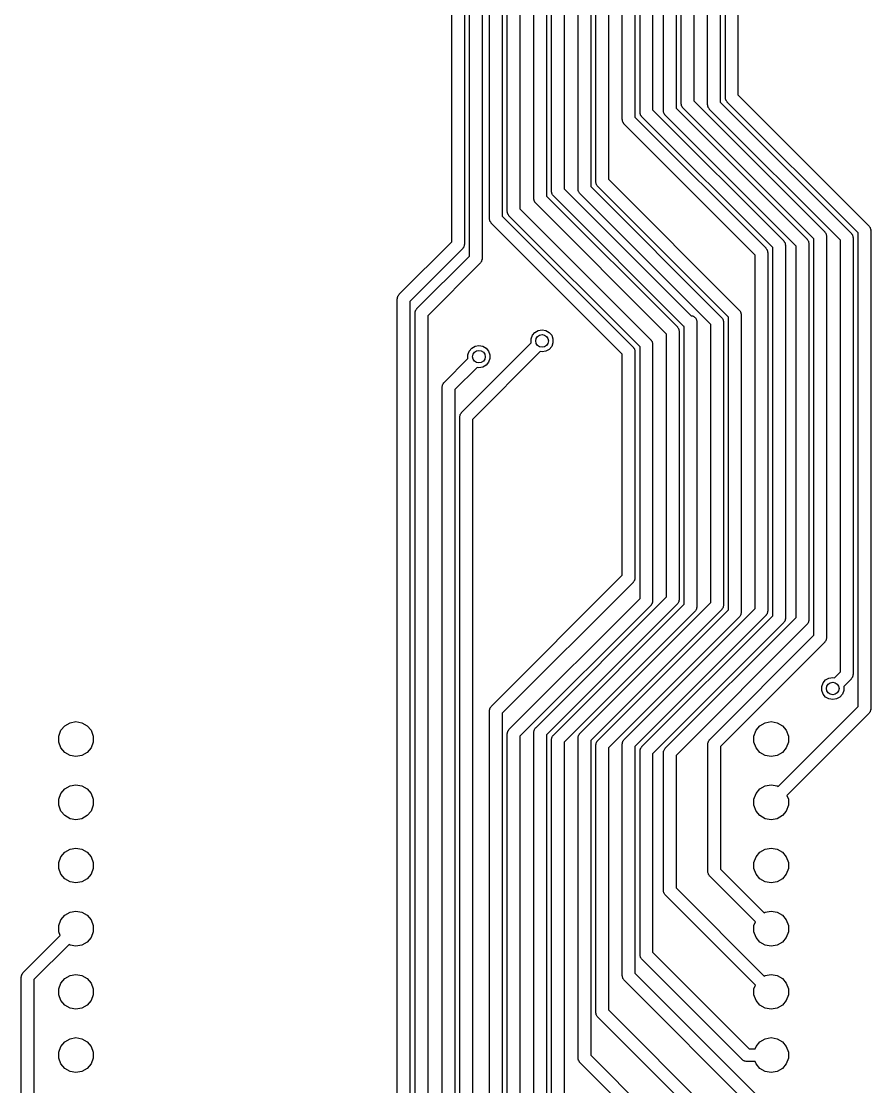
# Model space of a CAD drawing. Extents: x 25 to 346, y -457 to -16.
# Drawn here: x 266.09 to 300.23, y -335.91 to -293.1 of the extents above; entities that cross this region are included whole.
import ezdxf

# ---------------------------------------------------------------- set-up
doc = ezdxf.new("R2010")
doc.units = 0
doc.header["$MEASUREMENT"] = 0
doc.layers.add('BLACK', color=7, linetype='CONTINUOUS')

msp = doc.modelspace()

# ---------------------------------------------------------------- linework, layer by layer
at = {"layer": 'Black'}
for p, q in [((294.894, -252.095), (294.894, -296.059)), ((292.608, -296.398), (292.608, -252.434)), ((293.116, -252.329), (293.116, -296.292)), ((294.386, -296.164), (294.386, -252.2)), ((289.179, -299.552), (289.179, -253.028)), ((289.687, -252.923), (289.687, -299.447)), ((290.754, -252.984), (290.754, -296.948)), ((290.957, -296.758), (290.957, -252.794)), ((291.465, -252.689), (291.465, -296.653)), ((287.401, -299.933), (287.401, -253.262)), ((287.909, -253.156), (287.909, -299.828)), ((288.468, -299.847), (288.468, -253.323)), ((288.976, -253.217), (288.976, -299.742)), ((290.246, -297.053), (290.246, -253.089)), ((284.912, -301.041), (284.912, -254.156)), ((285.42, -254.051), (285.42, -300.936)), ((284.099, -302.514), (284.099, -271.399)), ((284.607, -271.399), (284.607, -302.514)), ((283.388, -301.962), (283.388, -272.345)), ((283.896, -272.345), (283.896, -302.067)), ((285.623, -300.746), (285.623, -279.146)), ((286.131, -279.146), (286.131, -300.641)), ((291.897, -296.692), (291.897, -279.019)), ((292.405, -279.019), (292.405, -296.587)), ((293.675, -296.459), (293.675, -279.146)), ((294.183, -279.146), (294.183, -296.353)), ((286.69, -300.228), (286.69, -288.013)), ((287.198, -288.013), (287.198, -300.123)), ((294.388, -296.175), (294.386, -296.164)), ((294.387, -296.186), (294.388, -296.175)), ((294.396, -296.218), (294.387, -296.186)), ((294.401, -296.251), (294.396, -296.218)), ((294.407, -296.261), (294.401, -296.251)), ((294.41, -296.271), (294.407, -296.261)), ((294.429, -296.299), (294.41, -296.271)), ((294.894, -296.059), (300.154, -301.318)), ((291.465, -296.653), (296.725, -301.913)), ((291.899, -296.703), (291.897, -296.692)), ((291.898, -296.714), (291.899, -296.703)), ((292.405, -296.587), (297.664, -301.847)), ((292.61, -296.409), (292.608, -296.398)), ((292.609, -296.42), (292.61, -296.409)), ((292.618, -296.452), (292.609, -296.42)), ((292.623, -296.484), (292.618, -296.452)), ((292.629, -296.494), (292.623, -296.484)), ((292.632, -296.505), (292.629, -296.494)), ((292.651, -296.532), (292.632, -296.505)), ((292.667, -296.561), (292.651, -296.532)), ((292.676, -296.568), (292.667, -296.561)), ((292.682, -296.577), (292.676, -296.568)), ((297.942, -301.837), (292.682, -296.577)), ((293.116, -296.292), (298.376, -301.552)), ((293.677, -296.47), (293.675, -296.459)), ((293.676, -296.481), (293.677, -296.47)), ((293.684, -296.513), (293.676, -296.481)), ((293.69, -296.545), (293.684, -296.513)), ((293.696, -296.555), (293.69, -296.545)), ((293.699, -296.566), (293.696, -296.555)), ((293.718, -296.593), (293.699, -296.566)), ((293.734, -296.622), (293.718, -296.593)), ((293.743, -296.629), (293.734, -296.622)), ((293.749, -296.638), (293.743, -296.629)), ((299.009, -301.898), (293.749, -296.638)), ((294.183, -296.353), (299.442, -301.613)), ((294.445, -296.327), (294.429, -296.299)), ((294.454, -296.334), (294.445, -296.327)), ((294.46, -296.344), (294.454, -296.334)), ((299.72, -301.603), (294.46, -296.344)), ((290.248, -297.064), (290.246, -297.053)), ((290.247, -297.075), (290.248, -297.064)), ((290.255, -297.107), (290.247, -297.075)), ((290.261, -297.14), (290.255, -297.107)), ((290.754, -296.948), (296.013, -302.207)), ((290.959, -296.769), (290.957, -296.758)), ((290.958, -296.78), (290.959, -296.769)), ((290.967, -296.812), (290.958, -296.78)), ((290.972, -296.845), (290.967, -296.812)), ((290.978, -296.855), (290.972, -296.845)), ((290.981, -296.866), (290.978, -296.855)), ((291, -296.893), (290.981, -296.866)), ((291.016, -296.921), (291, -296.893)), ((291.025, -296.929), (291.016, -296.921)), ((291.031, -296.938), (291.025, -296.929)), ((296.291, -302.197), (291.031, -296.938)), ((291.906, -296.746), (291.898, -296.714)), ((291.912, -296.779), (291.906, -296.746)), ((291.918, -296.789), (291.912, -296.779)), ((291.921, -296.8), (291.918, -296.789)), ((291.94, -296.827), (291.921, -296.8)), ((291.956, -296.855), (291.94, -296.827)), ((291.965, -296.863), (291.956, -296.855)), ((291.971, -296.872), (291.965, -296.863)), ((297.231, -302.131), (291.971, -296.872)), ((290.267, -297.149), (290.261, -297.14)), ((290.27, -297.16), (290.267, -297.149)), ((290.289, -297.187), (290.27, -297.16)), ((290.305, -297.216), (290.289, -297.187)), ((290.314, -297.223), (290.305, -297.216)), ((290.32, -297.232), (290.314, -297.223)), ((295.58, -302.492), (290.32, -297.232)), ((289.181, -299.563), (289.179, -299.552)), ((289.18, -299.575), (289.181, -299.563)), ((289.189, -299.607), (289.18, -299.575)), ((289.194, -299.639), (289.189, -299.607)), ((289.2, -299.649), (289.194, -299.639)), ((289.203, -299.66), (289.2, -299.649)), ((289.222, -299.687), (289.203, -299.66)), ((289.238, -299.716), (289.222, -299.687)), ((289.687, -299.447), (294.947, -304.707)), ((287.198, -300.123), (292.457, -305.382)), ((287.403, -299.944), (287.401, -299.933)), ((287.402, -299.956), (287.403, -299.944)), ((287.411, -299.988), (287.402, -299.956)), ((287.416, -300.02), (287.411, -299.988)), ((287.422, -300.03), (287.416, -300.02)), ((287.425, -300.041), (287.422, -300.03)), ((287.444, -300.068), (287.425, -300.041)), ((287.46, -300.097), (287.444, -300.068)), ((287.469, -300.104), (287.46, -300.097)), ((287.475, -300.113), (287.469, -300.104)), ((292.723, -305.361), (287.475, -300.113)), ((287.909, -299.828), (293.012, -304.931)), ((288.47, -299.858), (288.468, -299.847)), ((288.469, -299.869), (288.47, -299.858)), ((288.477, -299.901), (288.469, -299.869)), ((288.483, -299.934), (288.477, -299.901)), ((288.489, -299.944), (288.483, -299.934)), ((288.492, -299.954), (288.489, -299.944)), ((288.511, -299.982), (288.492, -299.954)), ((288.527, -300.01), (288.511, -299.982)), ((288.536, -300.017), (288.527, -300.01)), ((288.542, -300.027), (288.536, -300.017)), ((293.802, -305.286), (288.542, -300.027)), ((288.976, -299.742), (294.235, -305.001)), ((289.247, -299.723), (289.238, -299.716)), ((289.253, -299.732), (289.247, -299.723)), ((294.513, -304.992), (289.253, -299.732)), ((286.692, -300.239), (286.69, -300.228)), ((286.691, -300.25), (286.692, -300.239)), ((286.699, -300.282), (286.691, -300.25)), ((286.705, -300.315), (286.699, -300.282)), ((286.711, -300.325), (286.705, -300.315)), ((286.714, -300.335), (286.711, -300.325)), ((286.733, -300.363), (286.714, -300.335)), ((286.749, -300.391), (286.733, -300.363)), ((286.758, -300.398), (286.749, -300.391)), ((286.764, -300.408), (286.758, -300.398)), ((292.024, -305.667), (286.764, -300.408)), ((285.42, -300.936), (290.679, -306.195)), ((285.625, -300.757), (285.623, -300.746)), ((285.624, -300.768), (285.625, -300.757)), ((285.633, -300.8), (285.624, -300.768)), ((285.638, -300.833), (285.633, -300.8)), ((285.644, -300.843), (285.638, -300.833)), ((285.647, -300.854), (285.644, -300.843)), ((285.666, -300.881), (285.647, -300.854)), ((285.682, -300.909), (285.666, -300.881)), ((285.691, -300.917), (285.682, -300.909)), ((285.697, -300.926), (285.691, -300.917)), ((290.957, -306.185), (285.697, -300.926)), ((286.131, -300.641), (291.391, -305.901)), ((284.914, -301.052), (284.912, -301.041)), ((284.913, -301.063), (284.914, -301.052)), ((284.921, -301.095), (284.913, -301.063)), ((284.927, -301.128), (284.921, -301.095)), ((284.933, -301.137), (284.927, -301.128)), ((284.936, -301.148), (284.933, -301.137)), ((284.955, -301.175), (284.936, -301.148)), ((284.971, -301.204), (284.955, -301.175)), ((284.98, -301.211), (284.971, -301.204)), ((284.986, -301.22), (284.98, -301.211)), ((290.246, -306.48), (284.986, -301.22)), ((300.154, -301.318), (300.16, -301.328)), ((300.16, -301.328), (300.169, -301.335)), ((300.169, -301.335), (300.185, -301.363)), ((300.185, -301.363), (300.204, -301.391)), ((300.204, -301.391), (300.207, -301.401)), ((300.207, -301.401), (300.213, -301.411)), ((300.213, -301.411), (300.218, -301.444)), ((297.942, -317.776), (297.942, -301.837)), ((298.376, -301.552), (298.382, -301.561)), ((298.382, -301.561), (298.391, -301.568)), ((298.391, -301.568), (298.407, -301.597)), ((298.407, -301.597), (298.426, -301.624)), ((298.426, -301.624), (298.429, -301.635)), ((298.429, -301.635), (298.435, -301.645)), ((298.435, -301.645), (298.44, -301.677)), ((298.44, -301.677), (298.449, -301.709)), ((298.449, -301.709), (298.448, -301.721)), ((298.448, -301.721), (298.45, -301.732)), ((298.45, -301.732), (298.45, -317.881)), ((299.442, -301.613), (299.449, -301.622)), ((299.449, -301.622), (299.457, -301.629)), ((299.457, -301.629), (299.474, -301.658)), ((299.474, -301.658), (299.493, -301.685)), ((299.493, -301.685), (299.496, -301.696)), ((299.496, -301.696), (299.501, -301.706)), ((299.501, -301.706), (299.507, -301.738)), ((299.507, -301.738), (299.516, -301.77)), ((299.516, -301.77), (299.515, -301.782)), ((299.515, -301.782), (299.517, -301.793)), ((299.517, -301.793), (299.517, -319.354)), ((299.72, -320.633), (299.72, -301.603)), ((300.218, -301.444), (300.227, -301.476)), ((300.227, -301.476), (300.226, -301.487)), ((300.226, -301.487), (300.228, -301.498)), ((300.228, -301.498), (300.228, -320.738)), ((281.278, -304.072), (283.388, -301.962)), ((283.821, -302.247), (281.711, -304.357)), ((283.828, -302.237), (283.821, -302.247)), ((283.836, -302.23), (283.828, -302.237)), ((283.853, -302.202), (283.836, -302.23)), ((283.872, -302.174), (283.853, -302.202)), ((283.875, -302.164), (283.872, -302.174)), ((283.88, -302.154), (283.875, -302.164)), ((283.886, -302.121), (283.88, -302.154)), ((283.895, -302.089), (283.886, -302.121)), ((283.896, -302.067), (283.894, -302.078)), ((283.894, -302.078), (283.895, -302.089)), ((296.013, -302.207), (296.02, -302.216)), ((296.02, -302.216), (296.028, -302.224)), ((296.028, -302.224), (296.045, -302.252)), ((296.045, -302.252), (296.064, -302.279)), ((296.291, -316.23), (296.291, -302.197)), ((296.725, -301.913), (296.731, -301.922)), ((296.731, -301.922), (296.74, -301.929)), ((296.74, -301.929), (296.756, -301.958)), ((296.756, -301.958), (296.775, -301.985)), ((296.775, -301.985), (296.778, -301.996)), ((296.778, -301.996), (296.784, -302.005)), ((296.784, -302.005), (296.789, -302.038)), ((296.789, -302.038), (296.798, -302.07)), ((296.798, -302.07), (296.797, -302.081)), ((296.797, -302.081), (296.799, -302.092)), ((296.799, -302.092), (296.799, -316.23)), ((297.231, -317.057), (297.231, -302.131)), ((297.664, -301.847), (297.671, -301.856)), ((297.671, -301.856), (297.679, -301.863)), ((297.679, -301.863), (297.696, -301.892)), ((297.696, -301.892), (297.715, -301.919)), ((297.715, -301.919), (297.718, -301.93)), ((297.718, -301.93), (297.723, -301.939)), ((297.723, -301.939), (297.729, -301.972)), ((297.729, -301.972), (297.738, -302.004)), ((297.738, -302.004), (297.737, -302.015)), ((297.737, -302.015), (297.739, -302.026)), ((297.739, -302.026), (297.739, -317.162)), ((299.009, -319.249), (299.009, -301.898)), ((281.989, -304.646), (284.099, -302.536)), ((284.099, -302.536), (284.099, -302.514)), ((284.597, -302.695), (284.592, -302.728)), ((284.606, -302.663), (284.597, -302.695)), ((284.607, -302.641), (284.605, -302.652)), ((284.605, -302.652), (284.606, -302.663)), ((284.607, -302.514), (284.607, -302.641)), ((295.58, -305.181), (295.58, -302.492)), ((296.064, -302.279), (296.067, -302.29)), ((296.067, -302.29), (296.072, -302.3)), ((296.072, -302.3), (296.078, -302.333)), ((296.078, -302.333), (296.087, -302.365)), ((296.087, -302.365), (296.086, -302.376)), ((296.086, -302.376), (296.088, -302.387)), ((296.088, -302.387), (296.088, -305.181)), ((284.533, -302.821), (282.423, -304.931)), ((284.539, -302.811), (284.533, -302.821)), ((284.548, -302.804), (284.539, -302.811)), ((284.564, -302.776), (284.548, -302.804)), ((284.583, -302.748), (284.564, -302.776)), ((284.586, -302.738), (284.583, -302.748)), ((284.592, -302.728), (284.586, -302.738)), ((281.203, -304.251), (281.205, -304.24)), ((281.203, -350.355), (281.203, -304.251)), ((281.204, -304.229), (281.213, -304.197)), ((281.205, -304.24), (281.204, -304.229)), ((281.213, -304.197), (281.219, -304.165)), ((281.219, -304.165), (281.224, -304.155)), ((281.224, -304.155), (281.227, -304.144)), ((281.227, -304.144), (281.246, -304.117)), ((281.246, -304.117), (281.263, -304.088)), ((281.263, -304.088), (281.271, -304.081)), ((281.271, -304.081), (281.278, -304.072)), ((281.711, -304.357), (281.711, -350.25)), ((281.915, -304.825), (281.917, -304.814)), ((281.915, -305.308), (281.915, -304.825)), ((281.916, -304.803), (281.924, -304.771)), ((281.917, -304.814), (281.916, -304.803)), ((281.924, -304.771), (281.93, -304.739)), ((281.93, -304.739), (281.936, -304.729)), ((281.936, -304.729), (281.938, -304.718)), ((281.938, -304.718), (281.957, -304.691)), ((281.957, -304.691), (281.974, -304.662)), ((281.974, -304.662), (281.983, -304.655)), ((281.983, -304.655), (281.989, -304.646)), ((294.947, -304.707), (294.953, -304.716)), ((294.953, -304.716), (294.962, -304.723)), ((294.962, -304.723), (294.978, -304.752)), ((294.978, -304.752), (294.997, -304.779)), ((294.997, -304.779), (295, -304.79)), ((295, -304.79), (295.006, -304.8)), ((295.006, -304.8), (295.011, -304.832)), ((295.011, -304.832), (295.02, -304.864)), ((282.423, -304.931), (282.423, -305.308)), ((293.012, -304.931), (293.033, -304.931)), ((293.033, -304.931), (293.054, -304.938)), ((293.054, -304.938), (293.076, -304.942)), ((293.076, -304.942), (293.095, -304.953)), ((293.095, -304.953), (293.116, -304.961)), ((293.116, -304.961), (293.133, -304.975)), ((293.133, -304.975), (293.152, -304.986)), ((293.152, -304.986), (293.167, -305.003)), ((293.167, -305.003), (293.184, -305.018)), ((293.184, -305.018), (293.195, -305.037)), ((293.195, -305.037), (293.209, -305.054)), ((293.209, -305.054), (293.217, -305.075)), ((293.217, -305.075), (293.228, -305.094)), ((293.228, -305.094), (293.232, -305.116)), ((293.232, -305.116), (293.239, -305.137)), ((293.239, -305.137), (293.239, -305.159)), ((293.239, -305.159), (293.243, -305.181)), ((293.243, -305.181), (293.243, -316.629)), ((294.235, -305.001), (294.242, -305.011)), ((294.242, -305.011), (294.25, -305.018)), ((294.25, -305.018), (294.267, -305.046)), ((294.267, -305.046), (294.286, -305.074)), ((294.286, -305.074), (294.289, -305.084)), ((294.289, -305.084), (294.294, -305.094)), ((294.294, -305.094), (294.3, -305.127)), ((294.3, -305.127), (294.309, -305.159)), ((294.309, -305.159), (294.308, -305.17)), ((294.308, -305.17), (294.31, -305.181)), ((294.31, -305.181), (294.31, -316.568)), ((294.513, -316.757), (294.513, -304.992)), ((295.02, -304.864), (295.019, -304.875)), ((295.019, -304.875), (295.021, -304.886)), ((295.021, -304.886), (295.021, -316.862)), ((295.58, -315.595), (295.58, -305.181)), ((296.088, -305.181), (296.088, -315.595)), ((281.915, -348.526), (281.915, -305.308)), ((282.423, -305.308), (282.423, -348.421)), ((286.634, -305.72), (286.733, -305.601)), ((286.733, -305.601), (286.867, -305.524)), ((286.867, -305.524), (287.02, -305.497)), ((287.02, -305.497), (287.173, -305.524)), ((287.173, -305.524), (287.307, -305.601)), ((287.307, -305.601), (287.406, -305.72)), ((292.024, -315.976), (292.024, -305.667)), ((292.457, -305.382), (292.464, -305.392)), ((292.464, -305.392), (292.472, -305.399)), ((292.472, -305.399), (292.489, -305.427)), ((292.489, -305.427), (292.508, -305.455)), ((292.508, -305.455), (292.511, -305.465)), ((292.511, -305.465), (292.516, -305.475)), ((292.516, -305.475), (292.522, -305.508)), ((292.522, -305.508), (292.531, -305.54)), ((292.531, -305.54), (292.53, -305.551)), ((292.53, -305.551), (292.532, -305.562)), ((292.532, -305.562), (292.532, -315.976)), ((292.732, -305.367), (292.723, -305.361)), ((292.735, -305.37), (292.732, -305.367)), ((292.735, -316.523), (292.735, -305.37)), ((293.802, -316.462), (293.802, -305.286)), ((283.792, -308.811), (286.581, -306.022)), ((286.581, -305.866), (286.634, -305.72)), ((286.581, -306.02), (286.581, -305.866)), ((286.581, -306.022), (286.581, -306.02)), ((287.406, -305.72), (287.459, -305.866)), ((287.459, -306.02), (287.406, -306.166)), ((287.459, -305.866), (287.459, -306.02)), ((291.391, -305.901), (291.397, -305.91)), ((291.397, -305.91), (291.406, -305.917)), ((291.406, -305.917), (291.422, -305.946)), ((291.422, -305.946), (291.441, -305.973)), ((291.441, -305.973), (291.444, -305.984)), ((291.444, -305.984), (291.45, -305.993)), ((291.45, -305.993), (291.455, -306.026)), ((291.455, -306.026), (291.464, -306.058)), ((291.464, -306.058), (291.463, -306.069)), ((291.463, -306.069), (291.465, -306.08)), ((291.465, -306.08), (291.465, -306.156)), ((284.041, -306.501), (284.094, -306.355)), ((284.041, -306.655), (284.041, -306.501)), ((284.094, -306.355), (284.193, -306.236)), ((284.193, -306.236), (284.327, -306.159)), ((286.946, -306.376), (284.226, -309.096)), ((284.327, -306.159), (284.48, -306.132)), ((284.48, -306.132), (284.633, -306.159)), ((284.633, -306.159), (284.767, -306.236)), ((284.767, -306.236), (284.866, -306.355)), ((284.866, -306.355), (284.919, -306.501)), ((284.919, -306.501), (284.919, -306.655)), ((287.02, -306.389), (286.946, -306.376)), ((287.173, -306.362), (287.02, -306.389)), ((287.307, -306.285), (287.173, -306.362)), ((287.406, -306.166), (287.307, -306.285)), ((290.246, -310.134), (290.246, -306.48)), ((290.679, -306.195), (290.686, -306.204)), ((290.686, -306.204), (290.694, -306.212)), ((290.694, -306.212), (290.711, -306.24)), ((290.711, -306.24), (290.73, -306.267)), ((290.73, -306.267), (290.733, -306.278)), ((290.733, -306.278), (290.738, -306.288)), ((290.738, -306.288), (290.744, -306.321)), ((290.744, -306.321), (290.753, -306.353)), ((290.753, -306.353), (290.752, -306.364)), ((290.752, -306.364), (290.754, -306.375)), ((290.754, -306.375), (290.754, -306.451)), ((290.754, -306.451), (290.754, -310.134)), ((290.957, -306.705), (290.957, -306.185)), ((291.465, -306.156), (291.465, -306.156)), ((291.465, -306.156), (291.465, -306.156)), ((291.465, -306.156), (291.465, -306.705)), ((283.081, -307.618), (284.041, -306.657)), ((284.041, -306.657), (284.041, -306.655)), ((284.767, -306.92), (284.633, -306.997)), ((284.866, -306.801), (284.767, -306.92)), ((284.919, -306.655), (284.866, -306.801)), ((290.957, -316.103), (290.957, -306.705)), ((291.465, -306.705), (291.465, -316.103)), ((284.406, -307.011), (283.515, -307.902)), ((284.48, -307.024), (284.406, -307.011)), ((284.633, -306.997), (284.48, -307.024)), ((283.007, -307.797), (283.009, -307.786)), ((283.007, -309.118), (283.007, -307.797)), ((283.008, -307.775), (283.016, -307.743)), ((283.009, -307.786), (283.008, -307.775)), ((283.016, -307.743), (283.022, -307.71)), ((283.022, -307.71), (283.028, -307.701)), ((283.028, -307.701), (283.031, -307.69)), ((283.031, -307.69), (283.05, -307.663)), ((283.05, -307.663), (283.066, -307.634)), ((283.066, -307.634), (283.075, -307.627)), ((283.075, -307.627), (283.081, -307.618)), ((283.515, -307.902), (283.515, -309.118)), ((283.007, -317.881), (283.007, -309.118)), ((283.515, -309.118), (283.515, -317.881)), ((283.718, -308.991), (283.72, -308.98)), ((283.718, -317.373), (283.718, -308.991)), ((283.719, -308.969), (283.728, -308.937)), ((283.72, -308.98), (283.719, -308.969)), ((283.728, -308.937), (283.733, -308.904)), ((283.733, -308.904), (283.739, -308.894)), ((283.739, -308.894), (283.742, -308.884)), ((283.742, -308.884), (283.761, -308.856)), ((283.761, -308.856), (283.777, -308.828)), ((283.777, -308.828), (283.786, -308.821)), ((283.786, -308.821), (283.792, -308.811)), ((284.226, -309.096), (284.226, -317.373)), ((290.246, -315.363), (290.246, -310.134)), ((290.754, -310.134), (290.754, -315.468)), ((284.986, -320.622), (290.246, -315.363)), ((290.744, -315.522), (290.738, -315.555)), ((290.753, -315.49), (290.744, -315.522)), ((290.754, -315.468), (290.752, -315.479)), ((290.752, -315.479), (290.753, -315.49)), ((290.679, -315.648), (285.42, -320.907)), ((290.686, -315.638), (290.679, -315.648)), ((290.694, -315.631), (290.686, -315.638)), ((290.711, -315.603), (290.694, -315.631)), ((290.73, -315.575), (290.711, -315.603)), ((290.733, -315.565), (290.73, -315.575)), ((290.738, -315.555), (290.733, -315.565)), ((295.58, -316.696), (295.58, -315.595)), ((296.088, -315.595), (296.088, -316.801)), ((285.697, -321.549), (290.957, -316.29)), ((286.764, -321.488), (292.024, -316.229)), ((290.957, -316.29), (290.957, -316.103)), ((291.465, -316.395), (291.463, -316.406)), ((291.465, -316.103), (291.465, -316.395)), ((292.024, -316.229), (292.024, -315.976)), ((292.522, -316.388), (292.516, -316.421)), ((292.531, -316.356), (292.522, -316.388)), ((292.532, -316.334), (292.53, -316.345)), ((292.53, -316.345), (292.531, -316.356)), ((292.532, -315.976), (292.532, -316.334)), ((296.291, -316.738), (296.291, -316.23)), ((296.799, -316.23), (296.799, -317.096)), ((291.391, -316.575), (286.131, -321.834)), ((292.457, -316.514), (287.198, -321.773)), ((287.475, -321.783), (292.735, -316.523)), ((293.169, -316.808), (287.909, -322.068)), ((288.542, -321.722), (293.802, -316.462)), ((294.235, -316.747), (288.976, -322.007)), ((289.253, -322.017), (294.513, -316.757)), ((290.32, -321.956), (295.58, -316.696)), ((291.397, -316.566), (291.391, -316.575)), ((291.406, -316.558), (291.397, -316.566)), ((291.422, -316.53), (291.406, -316.558)), ((291.441, -316.502), (291.422, -316.53)), ((291.444, -316.492), (291.441, -316.502)), ((291.45, -316.482), (291.444, -316.492)), ((291.455, -316.449), (291.45, -316.482)), ((291.464, -316.417), (291.455, -316.449)), ((291.463, -316.406), (291.464, -316.417)), ((292.464, -316.505), (292.457, -316.514)), ((292.472, -316.497), (292.464, -316.505)), ((292.489, -316.469), (292.472, -316.497)), ((292.508, -316.441), (292.489, -316.469)), ((292.511, -316.431), (292.508, -316.441)), ((292.516, -316.421), (292.511, -316.431)), ((293.175, -316.799), (293.169, -316.808)), ((293.184, -316.792), (293.175, -316.799)), ((293.2, -316.763), (293.184, -316.792)), ((293.219, -316.736), (293.2, -316.763)), ((293.222, -316.725), (293.219, -316.736)), ((293.228, -316.716), (293.222, -316.725)), ((293.233, -316.683), (293.228, -316.716)), ((293.242, -316.651), (293.233, -316.683)), ((293.243, -316.629), (293.241, -316.64)), ((293.241, -316.64), (293.242, -316.651)), ((294.242, -316.738), (294.235, -316.747)), ((294.25, -316.731), (294.242, -316.738)), ((294.267, -316.702), (294.25, -316.731)), ((294.286, -316.675), (294.267, -316.702)), ((294.289, -316.664), (294.286, -316.675)), ((294.294, -316.655), (294.289, -316.664)), ((294.3, -316.622), (294.294, -316.655)), ((294.309, -316.59), (294.3, -316.622)), ((294.31, -316.568), (294.308, -316.579)), ((294.308, -316.579), (294.309, -316.59)), ((296.087, -316.823), (296.078, -316.855)), ((296.088, -316.801), (296.086, -316.812)), ((296.086, -316.812), (296.087, -316.823)), ((296.291, -316.991), (296.291, -316.738)), ((294.947, -317.042), (289.687, -322.301)), ((296.013, -316.981), (290.754, -322.241)), ((291.031, -322.25), (296.291, -316.991)), ((291.971, -322.316), (297.231, -317.057)), ((294.953, -317.033), (294.947, -317.042)), ((294.962, -317.026), (294.953, -317.033)), ((294.978, -316.997), (294.962, -317.026)), ((294.997, -316.97), (294.978, -316.997)), ((295, -316.959), (294.997, -316.97)), ((295.006, -316.949), (295, -316.959)), ((295.011, -316.916), (295.006, -316.949)), ((295.02, -316.884), (295.011, -316.916)), ((295.021, -316.862), (295.019, -316.873)), ((295.019, -316.873), (295.02, -316.884)), ((296.02, -316.972), (296.013, -316.981)), ((296.028, -316.965), (296.02, -316.972)), ((296.045, -316.936), (296.028, -316.965)), ((296.064, -316.909), (296.045, -316.936)), ((296.067, -316.898), (296.064, -316.909)), ((296.072, -316.888), (296.067, -316.898)), ((296.078, -316.855), (296.072, -316.888)), ((296.756, -317.23), (296.74, -317.259)), ((296.775, -317.203), (296.756, -317.23)), ((296.778, -317.192), (296.775, -317.203)), ((296.784, -317.183), (296.778, -317.192)), ((296.789, -317.15), (296.784, -317.183)), ((296.784, -317.183), (296.784, -317.183)), ((296.798, -317.118), (296.789, -317.15)), ((296.799, -317.096), (296.797, -317.107)), ((296.797, -317.107), (296.798, -317.118)), ((297.723, -317.249), (297.718, -317.258)), ((297.729, -317.216), (297.723, -317.249)), ((297.738, -317.184), (297.729, -317.216)), ((297.739, -317.162), (297.737, -317.173)), ((297.737, -317.173), (297.738, -317.184)), ((283.718, -317.881), (283.718, -317.373)), ((284.226, -317.373), (284.226, -317.881)), ((296.725, -317.275), (291.465, -322.535)), ((297.664, -317.342), (292.405, -322.601)), ((296.731, -317.266), (296.725, -317.275)), ((296.74, -317.259), (296.731, -317.266)), ((297.671, -317.332), (297.664, -317.342)), ((297.679, -317.325), (297.671, -317.332)), ((297.696, -317.296), (297.679, -317.325)), ((297.715, -317.269), (297.696, -317.296)), ((297.718, -317.258), (297.715, -317.269)), ((283.007, -347.078), (283.007, -317.881)), ((283.515, -317.881), (283.515, -346.973)), ((283.718, -345.25), (283.718, -317.881)), ((284.226, -317.881), (284.226, -345.144)), ((293.762, -321.956), (297.942, -317.776)), ((298.376, -318.061), (294.195, -322.241)), ((298.382, -318.051), (298.376, -318.061)), ((298.391, -318.044), (298.382, -318.051)), ((298.407, -318.016), (298.391, -318.044)), ((298.426, -317.988), (298.407, -318.016)), ((298.429, -317.978), (298.426, -317.988)), ((298.435, -317.968), (298.429, -317.978)), ((298.44, -317.935), (298.435, -317.968)), ((298.449, -317.903), (298.44, -317.935)), ((298.45, -317.881), (298.448, -317.892)), ((298.448, -317.892), (298.449, -317.903)), ((298.778, -319.48), (299.009, -319.249)), ((299.516, -319.376), (299.507, -319.408)), ((299.517, -319.354), (299.515, -319.365)), ((299.515, -319.365), (299.516, -319.376)), ((298.265, -319.836), (298.318, -319.69)), ((298.318, -319.69), (298.417, -319.571)), ((298.417, -319.571), (298.551, -319.494)), ((298.551, -319.494), (298.704, -319.467)), ((298.704, -319.467), (298.778, -319.48)), ((299.442, -319.534), (299.143, -319.834)), ((299.449, -319.525), (299.442, -319.534)), ((299.457, -319.517), (299.449, -319.525)), ((299.474, -319.489), (299.457, -319.517)), ((299.493, -319.462), (299.474, -319.489)), ((299.496, -319.451), (299.493, -319.462)), ((299.501, -319.441), (299.496, -319.451)), ((299.507, -319.408), (299.501, -319.441)), ((298.265, -319.99), (298.265, -319.836)), ((298.318, -320.136), (298.265, -319.99)), ((298.417, -320.255), (298.318, -320.136)), ((299.09, -320.136), (298.991, -320.255)), ((299.143, -319.99), (299.09, -320.136)), ((299.143, -319.834), (299.143, -319.836)), ((299.143, -319.836), (299.143, -319.99)), ((284.936, -320.695), (284.955, -320.667)), ((284.955, -320.667), (284.971, -320.639)), ((284.971, -320.639), (284.98, -320.632)), ((284.98, -320.632), (284.986, -320.622)), ((296.505, -323.848), (299.72, -320.633)), ((298.551, -320.332), (298.417, -320.255)), ((298.704, -320.359), (298.551, -320.332)), ((298.857, -320.332), (298.704, -320.359)), ((298.991, -320.255), (298.857, -320.332)), ((284.912, -320.802), (284.914, -320.791)), ((284.912, -343.903), (284.912, -320.802)), ((284.913, -320.78), (284.921, -320.748)), ((284.914, -320.791), (284.913, -320.78)), ((284.921, -320.748), (284.927, -320.715)), ((284.927, -320.715), (284.933, -320.705)), ((284.933, -320.705), (284.936, -320.695)), ((285.42, -320.907), (285.42, -343.798)), ((300.154, -320.918), (296.862, -324.21)), ((300.16, -320.909), (300.154, -320.918)), ((300.169, -320.902), (300.16, -320.909)), ((300.185, -320.873), (300.169, -320.902)), ((300.204, -320.846), (300.185, -320.873)), ((300.207, -320.835), (300.204, -320.846)), ((300.213, -320.825), (300.207, -320.835)), ((300.218, -320.793), (300.213, -320.825)), ((300.227, -320.761), (300.218, -320.793)), ((300.228, -320.738), (300.226, -320.75)), ((300.226, -320.75), (300.227, -320.761)), ((267.68, -321.594), (267.837, -321.408)), ((267.837, -321.408), (268.048, -321.286)), ((268.048, -321.286), (268.287, -321.244)), ((268.287, -321.244), (268.527, -321.286)), ((268.527, -321.286), (268.738, -321.408)), ((268.738, -321.408), (268.895, -321.594)), ((286.714, -321.561), (286.733, -321.534)), ((286.733, -321.534), (286.749, -321.505)), ((286.749, -321.505), (286.758, -321.498)), ((286.758, -321.498), (286.764, -321.488)), ((295.62, -321.594), (295.777, -321.408)), ((295.777, -321.408), (295.988, -321.286)), ((295.988, -321.286), (296.227, -321.244)), ((296.227, -321.244), (296.467, -321.286)), ((296.467, -321.286), (296.678, -321.408)), ((296.678, -321.408), (296.835, -321.594)), ((267.597, -321.823), (267.68, -321.594)), ((267.597, -322.067), (267.597, -321.823)), ((268.895, -321.594), (268.978, -321.823)), ((268.978, -321.823), (268.978, -322.067)), ((285.623, -321.729), (285.625, -321.718)), ((285.623, -342.011), (285.623, -321.729)), ((285.624, -321.707), (285.633, -321.675)), ((285.625, -321.718), (285.624, -321.707)), ((285.633, -321.675), (285.638, -321.642)), ((285.638, -321.642), (285.644, -321.633)), ((285.644, -321.633), (285.647, -321.622)), ((285.647, -321.622), (285.666, -321.595)), ((285.666, -321.595), (285.682, -321.566)), ((285.682, -321.566), (285.691, -321.559)), ((285.691, -321.559), (285.697, -321.549)), ((286.131, -321.834), (286.131, -341.969)), ((286.69, -321.668), (286.692, -321.657)), ((286.69, -340.601), (286.69, -321.668)), ((286.691, -321.646), (286.699, -321.614)), ((286.692, -321.657), (286.691, -321.646)), ((286.699, -321.614), (286.705, -321.581)), ((286.705, -321.581), (286.711, -321.572)), ((286.711, -321.572), (286.714, -321.561)), ((287.198, -321.773), (287.198, -331.141)), ((287.401, -321.963), (287.403, -321.952)), ((287.401, -338.772), (287.401, -321.963)), ((287.402, -321.941), (287.411, -321.908)), ((287.403, -321.952), (287.402, -321.941)), ((287.411, -321.908), (287.416, -321.876)), ((287.416, -321.876), (287.422, -321.866)), ((287.422, -321.866), (287.425, -321.855)), ((287.425, -321.855), (287.444, -321.828)), ((287.444, -321.828), (287.46, -321.799)), ((287.46, -321.799), (287.469, -321.792)), ((287.469, -321.792), (287.475, -321.783)), ((288.468, -321.902), (288.47, -321.891)), ((288.468, -334.759), (288.468, -321.902)), ((288.469, -321.88), (288.477, -321.848)), ((288.47, -321.891), (288.469, -321.88)), ((288.477, -321.848), (288.483, -321.815)), ((288.483, -321.815), (288.489, -321.805)), ((288.489, -321.805), (288.492, -321.794)), ((288.492, -321.794), (288.511, -321.767)), ((288.511, -321.767), (288.527, -321.738)), ((288.527, -321.738), (288.536, -321.731)), ((288.536, -321.731), (288.542, -321.722)), ((290.305, -321.972), (290.314, -321.965)), ((290.314, -321.965), (290.32, -321.956)), ((293.747, -321.972), (293.755, -321.965)), ((293.755, -321.965), (293.762, -321.956)), ((295.537, -321.823), (295.62, -321.594)), ((295.537, -322.067), (295.537, -321.823)), ((296.835, -321.594), (296.918, -321.823)), ((296.918, -321.823), (296.918, -322.067)), ((267.68, -322.296), (267.597, -322.067)), ((267.837, -322.482), (267.68, -322.296)), ((268.895, -322.296), (268.738, -322.482)), ((268.978, -322.067), (268.895, -322.296)), ((287.909, -322.068), (287.909, -338.667)), ((288.976, -322.007), (288.976, -334.654)), ((289.179, -322.196), (289.181, -322.185)), ((289.179, -332.93), (289.179, -322.196)), ((289.18, -322.174), (289.189, -322.142)), ((289.181, -322.185), (289.18, -322.174)), ((289.189, -322.142), (289.194, -322.109)), ((289.194, -322.109), (289.2, -322.1)), ((289.2, -322.1), (289.203, -322.089)), ((289.203, -322.089), (289.222, -322.062)), ((289.222, -322.062), (289.238, -322.033)), ((289.238, -322.033), (289.247, -322.026)), ((289.247, -322.026), (289.253, -322.017)), ((289.687, -322.301), (289.687, -332.825)), ((290.246, -322.135), (290.248, -322.124)), ((290.246, -331.457), (290.246, -322.135)), ((290.247, -322.113), (290.255, -322.081)), ((290.248, -322.124), (290.247, -322.113)), ((290.255, -322.081), (290.261, -322.048)), ((290.261, -322.048), (290.267, -322.039)), ((290.267, -322.039), (290.27, -322.028)), ((290.27, -322.028), (290.289, -322.001)), ((290.289, -322.001), (290.305, -321.972)), ((290.754, -322.241), (290.754, -331.352)), ((290.958, -322.408), (290.967, -322.376)), ((290.967, -322.376), (290.972, -322.343)), ((290.972, -322.343), (290.978, -322.333)), ((290.978, -322.333), (290.981, -322.323)), ((290.981, -322.323), (291, -322.295)), ((291, -322.295), (291.016, -322.267)), ((291.016, -322.267), (291.025, -322.259)), ((291.025, -322.259), (291.031, -322.25)), ((291.918, -322.399), (291.921, -322.389)), ((291.921, -322.389), (291.94, -322.361)), ((291.94, -322.361), (291.956, -322.333)), ((291.956, -322.333), (291.965, -322.325)), ((291.965, -322.325), (291.971, -322.316)), ((293.688, -322.113), (293.697, -322.081)), ((293.689, -322.124), (293.688, -322.113)), ((293.688, -322.135), (293.689, -322.124)), ((293.688, -327.279), (293.688, -322.135)), ((293.697, -322.081), (293.703, -322.049)), ((293.703, -322.049), (293.708, -322.039)), ((293.708, -322.039), (293.711, -322.028)), ((293.711, -322.028), (293.73, -322.001)), ((293.73, -322.001), (293.747, -321.972)), ((294.195, -322.241), (294.195, -327.174)), ((295.62, -322.296), (295.537, -322.067)), ((295.777, -322.482), (295.62, -322.296)), ((296.835, -322.296), (296.678, -322.482)), ((296.918, -322.067), (296.835, -322.296)), ((268.048, -322.604), (267.837, -322.482)), ((268.287, -322.646), (268.048, -322.604)), ((268.527, -322.604), (268.287, -322.646)), ((268.738, -322.482), (268.527, -322.604)), ((290.957, -322.43), (290.959, -322.419)), ((290.957, -330.616), (290.957, -322.43)), ((290.959, -322.419), (290.958, -322.408)), ((291.465, -322.535), (291.465, -330.511)), ((291.897, -322.496), (291.899, -322.485)), ((291.897, -328.028), (291.897, -322.496)), ((291.898, -322.474), (291.906, -322.442)), ((291.899, -322.485), (291.898, -322.474)), ((291.906, -322.442), (291.912, -322.409)), ((291.912, -322.409), (291.918, -322.399)), ((292.405, -322.601), (292.405, -327.923)), ((295.988, -322.604), (295.777, -322.482)), ((296.227, -322.646), (295.988, -322.604)), ((296.467, -322.604), (296.227, -322.646)), ((296.678, -322.482), (296.467, -322.604)), ((267.68, -324.134), (267.837, -323.948)), ((267.837, -323.948), (268.048, -323.826)), ((268.048, -323.826), (268.287, -323.784)), ((268.287, -323.784), (268.527, -323.826)), ((268.527, -323.826), (268.738, -323.948)), ((268.738, -323.948), (268.895, -324.134)), ((295.62, -324.134), (295.777, -323.948)), ((295.777, -323.948), (295.988, -323.826)), ((295.988, -323.826), (296.227, -323.784)), ((296.227, -323.784), (296.467, -323.826)), ((296.467, -323.826), (296.505, -323.848)), ((267.597, -324.363), (267.68, -324.134)), ((267.597, -324.607), (267.597, -324.363)), ((268.895, -324.134), (268.978, -324.363)), ((268.978, -324.363), (268.978, -324.607)), ((295.537, -324.363), (295.62, -324.134)), ((295.537, -324.607), (295.537, -324.363)), ((296.862, -324.21), (296.918, -324.363)), ((296.918, -324.363), (296.918, -324.607)), ((267.68, -324.836), (267.597, -324.607)), ((267.837, -325.022), (267.68, -324.836)), ((268.895, -324.836), (268.738, -325.022)), ((268.978, -324.607), (268.895, -324.836)), ((295.62, -324.836), (295.537, -324.607)), ((295.777, -325.022), (295.62, -324.836)), ((296.835, -324.836), (296.678, -325.022)), ((296.918, -324.607), (296.835, -324.836)), ((268.048, -325.144), (267.837, -325.022)), ((268.287, -325.186), (268.048, -325.144)), ((268.527, -325.144), (268.287, -325.186)), ((268.738, -325.022), (268.527, -325.144)), ((295.988, -325.144), (295.777, -325.022)), ((296.227, -325.186), (295.988, -325.144)), ((296.467, -325.144), (296.227, -325.186)), ((296.678, -325.022), (296.467, -325.144)), ((267.597, -326.903), (267.68, -326.674)), ((267.68, -326.674), (267.837, -326.488)), ((267.837, -326.488), (268.048, -326.366)), ((268.048, -326.366), (268.287, -326.324)), ((268.287, -326.324), (268.527, -326.366)), ((268.527, -326.366), (268.738, -326.488)), ((268.738, -326.488), (268.895, -326.674)), ((268.895, -326.674), (268.978, -326.903)), ((295.537, -326.903), (295.62, -326.674)), ((295.62, -326.674), (295.777, -326.488)), ((295.777, -326.488), (295.988, -326.366)), ((295.988, -326.366), (296.227, -326.324)), ((296.227, -326.324), (296.467, -326.366)), ((296.467, -326.366), (296.678, -326.488)), ((296.678, -326.488), (296.835, -326.674)), ((296.835, -326.674), (296.918, -326.903)), ((267.597, -327.147), (267.597, -326.903)), ((268.978, -326.903), (268.978, -327.147)), ((295.537, -327.147), (295.537, -326.903)), ((296.918, -326.903), (296.918, -327.147)), ((267.68, -327.376), (267.597, -327.147)), ((267.837, -327.562), (267.68, -327.376)), ((268.895, -327.376), (268.738, -327.562)), ((268.978, -327.147), (268.895, -327.376)), ((293.689, -327.29), (293.688, -327.279)), ((293.688, -327.301), (293.689, -327.29)), ((293.697, -327.333), (293.688, -327.301)), ((293.703, -327.366), (293.697, -327.333)), ((293.708, -327.376), (293.703, -327.366)), ((293.711, -327.386), (293.708, -327.376)), ((293.73, -327.414), (293.711, -327.386)), ((293.747, -327.442), (293.73, -327.414)), ((293.755, -327.449), (293.747, -327.442)), ((293.762, -327.459), (293.755, -327.449)), ((295.593, -329.29), (293.762, -327.459)), ((294.195, -327.174), (295.95, -328.928)), ((295.62, -327.376), (295.537, -327.147)), ((295.777, -327.562), (295.62, -327.376)), ((296.835, -327.376), (296.678, -327.562)), ((296.918, -327.147), (296.835, -327.376)), ((268.048, -327.684), (267.837, -327.562)), ((268.287, -327.726), (268.048, -327.684)), ((268.527, -327.684), (268.287, -327.726)), ((268.738, -327.562), (268.527, -327.684)), ((292.405, -327.923), (295.95, -331.468)), ((295.988, -327.684), (295.777, -327.562)), ((296.227, -327.726), (295.988, -327.684)), ((296.467, -327.684), (296.227, -327.726)), ((296.678, -327.562), (296.467, -327.684)), ((291.899, -328.039), (291.897, -328.028)), ((291.898, -328.05), (291.899, -328.039)), ((291.906, -328.082), (291.898, -328.05)), ((291.912, -328.115), (291.906, -328.082)), ((291.918, -328.125), (291.912, -328.115)), ((291.921, -328.136), (291.918, -328.125)), ((291.94, -328.163), (291.921, -328.136)), ((291.956, -328.192), (291.94, -328.163)), ((291.965, -328.199), (291.956, -328.192)), ((291.971, -328.208), (291.965, -328.199)), ((295.593, -331.83), (291.971, -328.208)), ((267.597, -329.443), (267.68, -329.214)), ((267.68, -329.214), (267.837, -329.028)), ((267.837, -329.028), (268.048, -328.906)), ((268.048, -328.906), (268.287, -328.864)), ((268.287, -328.864), (268.527, -328.906)), ((268.527, -328.906), (268.738, -329.028)), ((268.738, -329.028), (268.895, -329.214)), ((268.895, -329.214), (268.978, -329.443)), ((295.95, -328.928), (295.988, -328.906)), ((295.988, -328.906), (296.227, -328.864)), ((296.227, -328.864), (296.467, -328.906)), ((296.467, -328.906), (296.678, -329.028)), ((296.678, -329.028), (296.835, -329.214)), ((296.835, -329.214), (296.918, -329.443)), ((267.597, -329.687), (267.597, -329.443)), ((268.978, -329.443), (268.978, -329.687)), ((295.537, -329.443), (295.593, -329.29)), ((295.537, -329.687), (295.537, -329.443)), ((296.918, -329.443), (296.918, -329.687)), ((266.165, -331.328), (267.653, -329.84)), ((267.653, -329.84), (267.597, -329.687)), ((268.895, -329.916), (268.738, -330.102)), ((268.978, -329.687), (268.895, -329.916)), ((295.62, -329.916), (295.537, -329.687)), ((295.777, -330.102), (295.62, -329.916)), ((296.835, -329.916), (296.678, -330.102)), ((296.918, -329.687), (296.835, -329.916)), ((268.01, -330.202), (266.598, -331.613)), ((268.048, -330.224), (268.01, -330.202)), ((268.287, -330.266), (268.048, -330.224)), ((268.527, -330.224), (268.287, -330.266)), ((268.738, -330.102), (268.527, -330.224)), ((291.465, -330.511), (295.345, -334.391)), ((295.988, -330.224), (295.777, -330.102)), ((296.227, -330.266), (295.988, -330.224)), ((296.467, -330.224), (296.227, -330.266)), ((296.678, -330.102), (296.467, -330.224)), ((290.959, -330.627), (290.957, -330.616)), ((290.958, -330.638), (290.959, -330.627)), ((290.967, -330.671), (290.958, -330.638)), ((290.972, -330.703), (290.967, -330.671)), ((290.978, -330.713), (290.972, -330.703)), ((290.981, -330.724), (290.978, -330.713)), ((291, -330.751), (290.981, -330.724)), ((291.016, -330.78), (291, -330.751)), ((291.025, -330.787), (291.016, -330.78)), ((291.031, -330.796), (291.025, -330.787)), ((295.06, -334.825), (291.031, -330.796)), ((266.114, -331.401), (266.133, -331.374)), ((266.133, -331.374), (266.15, -331.345)), ((266.15, -331.345), (266.158, -331.338)), ((266.158, -331.338), (266.165, -331.328)), ((287.198, -331.141), (287.198, -340.496)), ((290.754, -331.352), (295.95, -336.548)), ((266.09, -331.508), (266.092, -331.497)), ((266.09, -350.453), (266.09, -331.508)), ((266.091, -331.486), (266.1, -331.454)), ((266.092, -331.497), (266.091, -331.486)), ((266.1, -331.454), (266.106, -331.421)), ((266.106, -331.421), (266.111, -331.412)), ((266.111, -331.412), (266.114, -331.401)), ((266.598, -331.613), (266.598, -350.558)), ((267.597, -331.983), (267.68, -331.754)), ((267.68, -331.754), (267.837, -331.568)), ((267.837, -331.568), (268.048, -331.446)), ((268.048, -331.446), (268.287, -331.404)), ((268.287, -331.404), (268.527, -331.446)), ((268.527, -331.446), (268.738, -331.568)), ((268.738, -331.568), (268.895, -331.754)), ((268.895, -331.754), (268.978, -331.983)), ((290.248, -331.468), (290.246, -331.457)), ((290.247, -331.479), (290.248, -331.468)), ((290.255, -331.511), (290.247, -331.479)), ((290.261, -331.544), (290.255, -331.511)), ((290.267, -331.554), (290.261, -331.544)), ((290.27, -331.565), (290.267, -331.554)), ((290.289, -331.592), (290.27, -331.565)), ((290.305, -331.621), (290.289, -331.592)), ((290.314, -331.628), (290.305, -331.621)), ((290.32, -331.637), (290.314, -331.628)), ((295.593, -336.91), (290.32, -331.637)), ((295.95, -331.468), (295.988, -331.446)), ((295.988, -331.446), (296.227, -331.404)), ((296.227, -331.404), (296.467, -331.446)), ((296.467, -331.446), (296.678, -331.568)), ((296.678, -331.568), (296.835, -331.754)), ((296.835, -331.754), (296.918, -331.983)), ((267.597, -332.227), (267.597, -331.983)), ((267.68, -332.456), (267.597, -332.227)), ((268.978, -332.227), (268.895, -332.456)), ((268.978, -331.983), (268.978, -332.227)), ((295.537, -331.983), (295.593, -331.83)), ((295.537, -332.227), (295.537, -331.983)), ((295.62, -332.456), (295.537, -332.227)), ((296.918, -332.227), (296.835, -332.456)), ((296.918, -331.983), (296.918, -332.227)), ((267.837, -332.642), (267.68, -332.456)), ((268.048, -332.764), (267.837, -332.642)), ((268.738, -332.642), (268.527, -332.764)), ((268.895, -332.456), (268.738, -332.642)), ((295.777, -332.642), (295.62, -332.456)), ((295.988, -332.764), (295.777, -332.642)), ((296.678, -332.642), (296.467, -332.764)), ((296.835, -332.456), (296.678, -332.642)), ((268.287, -332.806), (268.048, -332.764)), ((268.527, -332.764), (268.287, -332.806)), ((289.181, -332.942), (289.179, -332.93)), ((289.18, -332.953), (289.181, -332.942)), ((289.189, -332.985), (289.18, -332.953)), ((289.194, -333.017), (289.189, -332.985)), ((289.2, -333.027), (289.194, -333.017)), ((289.203, -333.038), (289.2, -333.027)), ((289.222, -333.065), (289.203, -333.038)), ((289.238, -333.094), (289.222, -333.065)), ((289.247, -333.101), (289.238, -333.094)), ((289.687, -332.825), (295.95, -339.088)), ((296.227, -332.806), (295.988, -332.764)), ((296.467, -332.764), (296.227, -332.806)), ((289.253, -333.11), (289.247, -333.101)), ((295.593, -339.45), (289.253, -333.11)), ((268.048, -333.986), (268.287, -333.944)), ((268.287, -333.944), (268.527, -333.986)), ((295.988, -333.986), (296.227, -333.944)), ((296.227, -333.944), (296.467, -333.986)), ((267.597, -334.523), (267.68, -334.294)), ((267.68, -334.294), (267.837, -334.108)), ((267.837, -334.108), (268.048, -333.986)), ((268.527, -333.986), (268.738, -334.108)), ((268.738, -334.108), (268.895, -334.294)), ((268.895, -334.294), (268.978, -334.523)), ((295.585, -334.391), (295.62, -334.294)), ((295.62, -334.294), (295.777, -334.108)), ((295.777, -334.108), (295.988, -333.986)), ((296.467, -333.986), (296.678, -334.108)), ((296.678, -334.108), (296.835, -334.294)), ((296.835, -334.294), (296.918, -334.523)), ((267.597, -334.767), (267.597, -334.523)), ((267.68, -334.996), (267.597, -334.767)), ((268.978, -334.767), (268.895, -334.996)), ((268.978, -334.523), (268.978, -334.767)), ((288.47, -334.77), (288.468, -334.759)), ((288.469, -334.781), (288.47, -334.77)), ((288.477, -334.813), (288.469, -334.781)), ((288.976, -334.654), (295.95, -341.628)), ((295.345, -334.391), (295.585, -334.391)), ((296.918, -334.767), (296.835, -334.996)), ((296.918, -334.523), (296.918, -334.767)), ((267.837, -335.182), (267.68, -334.996)), ((268.048, -335.304), (267.837, -335.182)), ((268.738, -335.182), (268.527, -335.304)), ((268.895, -334.996), (268.738, -335.182)), ((288.483, -334.846), (288.477, -334.813)), ((288.489, -334.856), (288.483, -334.846)), ((288.492, -334.867), (288.489, -334.856)), ((288.511, -334.894), (288.492, -334.867)), ((288.527, -334.923), (288.511, -334.894)), ((288.536, -334.93), (288.527, -334.923)), ((288.542, -334.939), (288.536, -334.93)), ((295.593, -341.99), (288.542, -334.939)), ((295.069, -334.831), (295.06, -334.825)), ((295.076, -334.84), (295.069, -334.831)), ((295.105, -334.856), (295.076, -334.84)), ((295.132, -334.875), (295.105, -334.856)), ((295.143, -334.878), (295.132, -334.875)), ((295.153, -334.884), (295.143, -334.878)), ((295.185, -334.889), (295.153, -334.884)), ((295.218, -334.898), (295.185, -334.889)), ((295.229, -334.897), (295.218, -334.898)), ((295.24, -334.899), (295.229, -334.897)), ((295.585, -334.899), (295.24, -334.899)), ((295.62, -334.996), (295.585, -334.899)), ((295.777, -335.182), (295.62, -334.996)), ((295.988, -335.304), (295.777, -335.182)), ((296.678, -335.182), (296.467, -335.304)), ((296.835, -334.996), (296.678, -335.182)), ((268.287, -335.346), (268.048, -335.304)), ((268.527, -335.304), (268.287, -335.346)), ((296.227, -335.346), (295.988, -335.304)), ((296.467, -335.304), (296.227, -335.346))]:
    msp.add_line(p, q, dxfattribs=at)
for centre in [(287.02, -305.943), (284.48, -306.578), (298.704, -319.913)]:
    msp.add_circle(centre, 0.254, dxfattribs=at)

doc.saveas('drawing.dxf')
